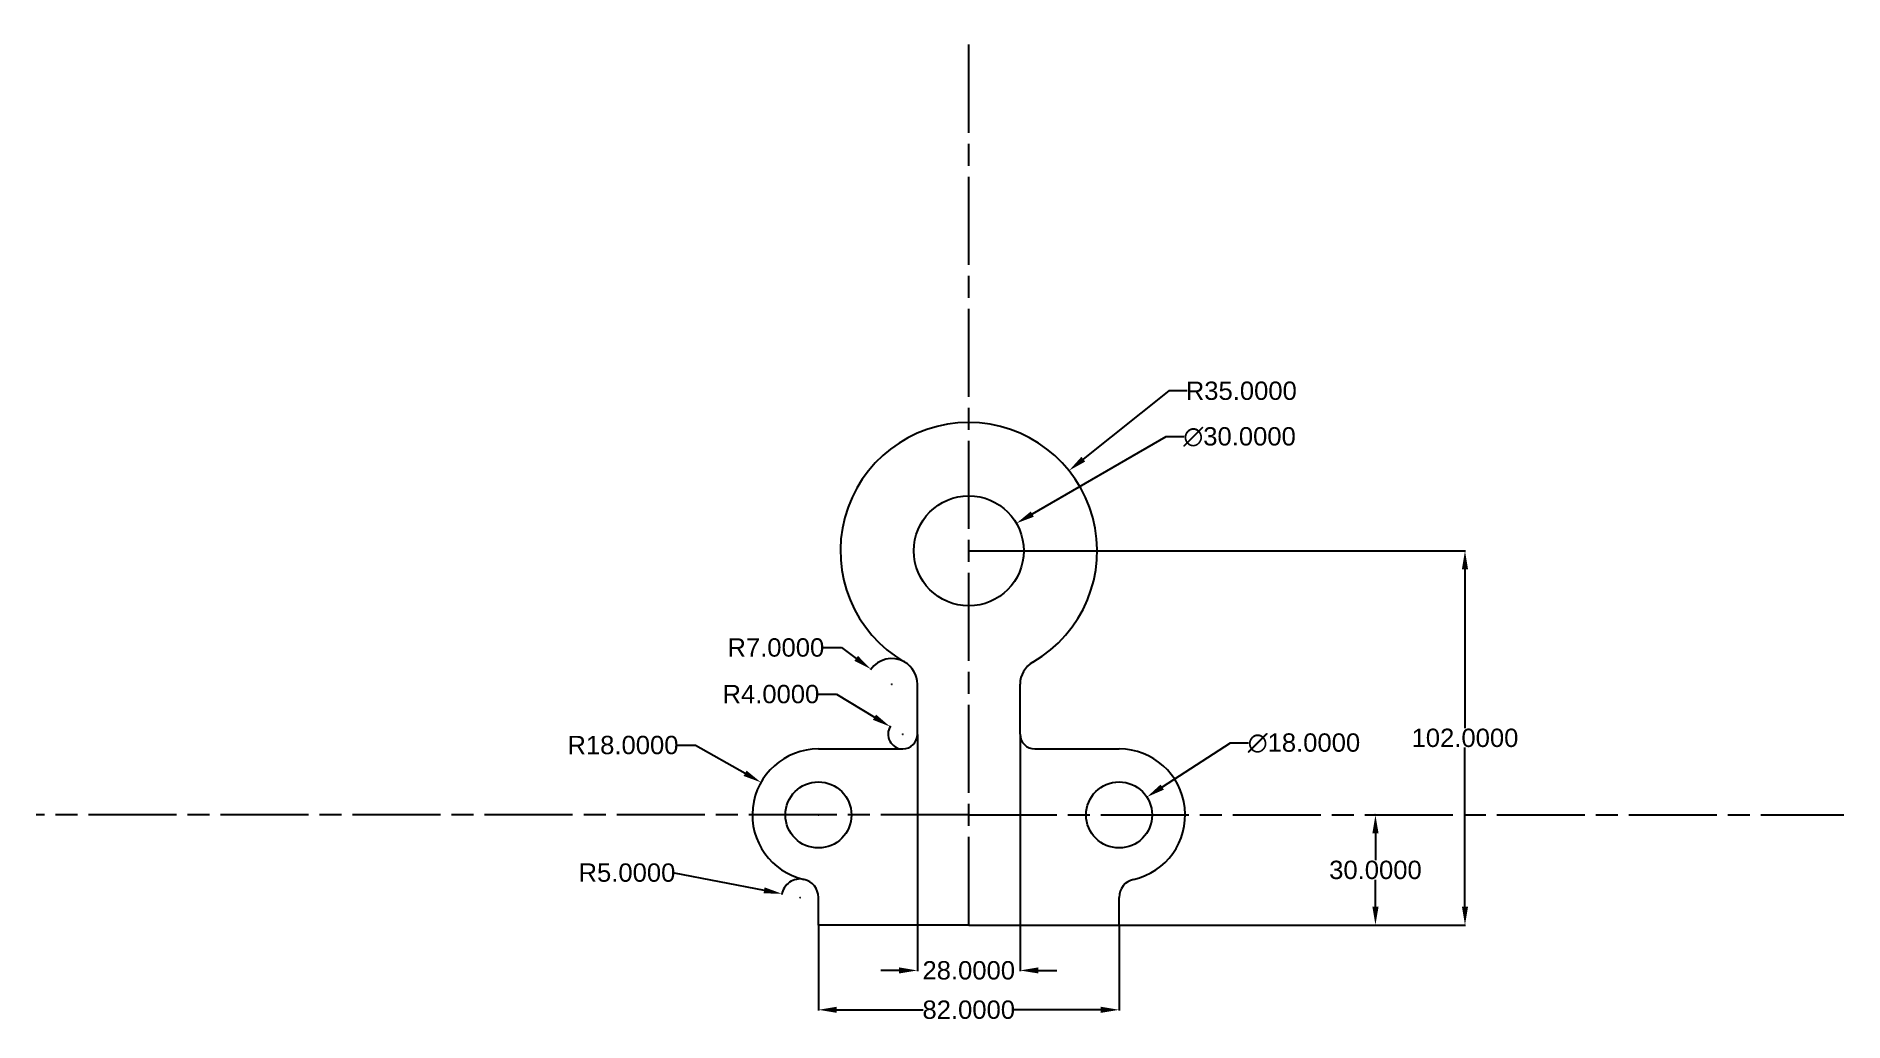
# Model space of a CAD drawing. Header units: millimetres. Extents: x -254 to 239, y -26 to 242.
import ezdxf

# ---------------------------------------------------------------- set-up
doc = ezdxf.new("R2010")
doc.units = ezdxf.units.MM
doc.header["$MEASUREMENT"] = 0
doc.linetypes.add('ACAD_ISO08W100', pattern=[36, 24, -3, 6, -3])
doc.layers.add('Layer1', color=7, linetype='ACAD_ISO08W100')
doc.styles.get("Standard").update_dxf_attribs({"font": 'arial.ttf'})
doc.dimstyles.get("Standard").update_dxf_attribs({"dimtxt": 5, "dimasz": 5, "dimexe": 0.18, "dimexo": 0.0625, "dimgap": 0.09, "dimtad": 0, "dimtih": 1, "dimtoh": 1, "dimdec": 4, "dimzin": 0, "dimdsep": 46, "dimtxsty": 'Standard', "dimcen": 0.09, "dimadec": 0, "dimazin": 0, "dimtfac": 1, "dimtdec": 4, "dimtofl": 0, "dimtmove": 0, "dimatfit": 3, "dimfxl": 1, "dimtolj": 1, "dimtzin": 0, "dimarcsym": 0})

# ---------------------------------------------------------------- blocks, each defined once
blk = doc.blocks.new('*D2')
at = {"color": 0, "lineweight": -2, "transparency": 16777216}
for p, q in [((53.73, 133.06), (17.32, 112.01)), ((58.73, 133.06), (53.73, 133.06)), ((-0.09, 102), (0.09, 102)), ((0, 101.91), (0, 102.09))]:
    blk.add_line(p, q, dxfattribs=at)
at = {"color": 0, "transparency": 16777216}
blk.add_solid([(16.9, 112.73), (17.73, 111.29), (12.99, 109.51)], dxfattribs=at)
at = {"layer": 'Defpoints', "color": 0, "transparency": 16777216}
for p in [(12.99, 109.51), (-12.99, 94.49)]:
    blk.add_point(p, dxfattribs=at)
at = {"color": 0, "transparency": 16777216, "insert": (73.85, 133.06), "char_height": 5, "attachment_point": 5}
blk.add_mtext('\\A1;∅30.0000', dxfattribs=at)
blk = doc.blocks.new('*D3')
at = {"color": 0, "lineweight": -2, "transparency": 16777216}
for p, q in [((54.51, 145.62), (31.23, 126.99)), ((59.51, 145.62), (54.51, 145.62)), ((-0.09, 102), (0.09, 102)), ((0, 101.91), (0, 102.09))]:
    blk.add_line(p, q, dxfattribs=at)
at = {"color": 0, "transparency": 16777216}
blk.add_solid([(30.71, 127.64), (31.75, 126.34), (27.33, 123.87)], dxfattribs=at)
at = {"layer": 'Defpoints', "color": 0, "transparency": 16777216}
for p in [(27.33, 123.87), (0, 102)]:
    blk.add_point(p, dxfattribs=at)
at = {"color": 0, "transparency": 16777216, "insert": (74.31, 145.62), "char_height": 5, "attachment_point": 5}
blk.add_mtext('\\A1;R35.0000', dxfattribs=at)
blk = doc.blocks.new('*D4')
at = {"color": 0, "lineweight": -2, "transparency": 16777216}
for p, q in [((71.27, 49.58), (52.75, 37.6)), ((76.27, 49.58), (71.27, 49.58)), ((40.91, 30), (41.09, 30)), ((41, 29.91), (41, 30.09))]:
    blk.add_line(p, q, dxfattribs=at)
at = {"color": 0, "transparency": 16777216}
blk.add_solid([(52.3, 38.3), (53.21, 36.9), (48.56, 34.89)], dxfattribs=at)
at = {"layer": 'Defpoints', "color": 0, "transparency": 16777216}
for p in [(48.56, 34.89), (33.44, 25.11)]:
    blk.add_point(p, dxfattribs=at)
at = {"color": 0, "transparency": 16777216, "insert": (91.4, 49.58), "char_height": 5, "attachment_point": 5}
blk.add_mtext('\\A1;∅18.0000', dxfattribs=at)
blk = doc.blocks.new('*D5')
at = {"color": 0, "lineweight": -2, "transparency": 16777216}
for p, q in [((-39.74, 75.63), (-34.74, 75.63)), ((-34.74, 75.63), (-30.7, 72.69)), ((-21.09, 65.63), (-20.91, 65.63)), ((-21, 65.54), (-21, 65.72))]:
    blk.add_line(p, q, dxfattribs=at)
blk.add_arc((-21, 65.63), 7, 60.5116, 145.4188, dxfattribs=at)
at = {"color": 0, "transparency": 16777216}
blk.add_solid([(-30.21, 73.36), (-31.19, 72.02), (-26.66, 69.75)], dxfattribs=at)
at = {"layer": 'Defpoints', "color": 0, "transparency": 16777216}
for p in [(-26.66, 69.75), (-21, 65.63)]:
    blk.add_point(p, dxfattribs=at)
at = {"color": 0, "transparency": 16777216, "insert": (-52.6, 75.63), "char_height": 5, "attachment_point": 5}
blk.add_mtext('\\A1;R7.0000', dxfattribs=at)
blk = doc.blocks.new('*D6')
at = {"color": 0, "lineweight": -2, "transparency": 16777216}
for p, q in [((-41.09, 62.93), (-36.09, 62.93)), ((-36.09, 62.93), (-25.7, 56.65)), ((-18.09, 52), (-17.91, 52)), ((-18, 51.91), (-18, 52.09))]:
    blk.add_line(p, q, dxfattribs=at)
blk.add_arc((-18, 52), 4, 146.287, 269.1048, dxfattribs=at)
at = {"color": 0, "transparency": 16777216}
blk.add_solid([(-25.27, 57.37), (-26.13, 55.94), (-21.42, 54.07)], dxfattribs=at)
at = {"layer": 'Defpoints', "color": 0, "transparency": 16777216}
for p in [(-21.42, 54.07), (-18, 52)]:
    blk.add_point(p, dxfattribs=at)
at = {"color": 0, "transparency": 16777216, "insert": (-53.95, 62.93), "char_height": 5, "attachment_point": 5}
blk.add_mtext('\\A1;R4.0000', dxfattribs=at)
blk = doc.blocks.new('*D7')
at = {"color": 0, "lineweight": -2, "transparency": 16777216}
for p, q in [((-80.35, 14.26), (-55.81, 9.47)), ((-46.09, 7.55), (-45.91, 7.55)), ((-46, 7.46), (-46, 7.64))]:
    blk.add_line(p, q, dxfattribs=at)
blk.add_arc((-46, 7.55), 5, 78.1603, 171.0119, dxfattribs=at)
at = {"color": 0, "transparency": 16777216}
blk.add_solid([(-55.65, 10.28), (-55.97, 8.65), (-50.91, 8.51)], dxfattribs=at)
at = {"layer": 'Defpoints', "color": 0, "transparency": 16777216}
for p in [(-50.91, 8.51), (-46, 7.55)]:
    blk.add_point(p, dxfattribs=at)
at = {"color": 0, "transparency": 16777216, "insert": (-93.2, 14.26), "char_height": 5, "attachment_point": 5}
blk.add_mtext('\\A1;R5.0000', dxfattribs=at)
blk = doc.blocks.new('*D8')
at = {"color": 0, "lineweight": -2, "transparency": 16777216}
for p, q in [((-41, -0.06), (-41, -23.29)), ((41, -0.06), (41, -23.29)), ((-36, -23.11), (-12.41, -23.11)), ((36, -23.11), (12.41, -23.11))]:
    blk.add_line(p, q, dxfattribs=at)
at = {"color": 0, "transparency": 16777216}
for points in [[(-36, -22.28), (-36, -23.94), (-41, -23.11)], [(36, -22.28), (36, -23.94), (41, -23.11)]]:
    blk.add_solid(points, dxfattribs=at)
at = {"layer": 'Defpoints', "color": 0, "transparency": 16777216}
for p in [(-41, 0), (41, 0), (41, -23.11)]:
    blk.add_point(p, dxfattribs=at)
at = {"color": 0, "transparency": 16777216, "insert": (0, -23.11), "char_height": 5, "attachment_point": 5}
blk.add_mtext('\\A1;82.0000', dxfattribs=at)
blk = doc.blocks.new('*D9')
at = {"color": 0, "lineweight": -2, "transparency": 16777216}
for p, q in [((-14, 51.94), (-14, -12.56)), ((14, 51.94), (14, -12.56)), ((-19, -12.38), (-24, -12.38)), ((19, -12.38), (24, -12.38))]:
    blk.add_line(p, q, dxfattribs=at)
at = {"color": 0, "transparency": 16777216}
for points in [[(-19, -11.55), (-19, -13.21), (-14, -12.38)], [(19, -11.55), (19, -13.21), (14, -12.38)]]:
    blk.add_solid(points, dxfattribs=at)
at = {"layer": 'Defpoints', "color": 0, "transparency": 16777216}
for p in [(-14, 52), (14, 52), (14, -12.38)]:
    blk.add_point(p, dxfattribs=at)
at = {"color": 0, "transparency": 16777216, "insert": (0, -12.38), "char_height": 5, "attachment_point": 5}
blk.add_mtext('\\A1;28.0000', dxfattribs=at)
blk = doc.blocks.new('*D10')
at = {"color": 0, "lineweight": -2, "transparency": 16777216}
for p, q in [((110.83, 30), (110.71, 30)), ((110.89, 25), (110.89, 17.64)), ((110.89, 5), (110.89, 12.36)), ((41.06, 0), (111.07, 0))]:
    blk.add_line(p, q, dxfattribs=at)
at = {"color": 0, "transparency": 16777216}
for points in [[(110.06, 25), (111.73, 25), (110.89, 30)], [(110.06, 5), (111.73, 5), (110.89, 0)]]:
    blk.add_solid(points, dxfattribs=at)
at = {"layer": 'Defpoints', "color": 0, "transparency": 16777216}
for p in [(110.89, 30), (110.89, 30), (41, 0)]:
    blk.add_point(p, dxfattribs=at)
at = {"color": 0, "transparency": 16777216, "insert": (110.89, 15), "char_height": 5, "attachment_point": 5}
blk.add_mtext('\\A1;30.0000', dxfattribs=at)
blk = doc.blocks.new('*D11')
at = {"color": 0, "lineweight": -2, "transparency": 16777216}
for p, q in [((-0.03, 102), (135.48, 102)), ((135.3, 97), (135.3, 53.64)), ((135.3, 5), (135.3, 48.36)), ((0.06, 0), (135.48, 0))]:
    blk.add_line(p, q, dxfattribs=at)
at = {"color": 0, "transparency": 16777216}
for points in [[(134.47, 97), (136.14, 97), (135.3, 102)], [(134.47, 5), (136.14, 5), (135.3, 0)]]:
    blk.add_solid(points, dxfattribs=at)
at = {"layer": 'Defpoints', "color": 0, "transparency": 16777216}
for p in [(-0.09, 102), (0, 0), (135.3, 0)]:
    blk.add_point(p, dxfattribs=at)
at = {"color": 0, "transparency": 16777216, "insert": (135.3, 51), "char_height": 5, "attachment_point": 5}
blk.add_mtext('\\A1;102.0000', dxfattribs=at)
blk = doc.blocks.new('*D12')
at = {"color": 0, "lineweight": -2, "transparency": 16777216}
for p, q in [((-79.49, 49.04), (-74.49, 49.04)), ((-74.49, 49.04), (-61, 41.37)), ((-41.09, 30), (-40.91, 30)), ((-41, 29.91), (-41, 30.09))]:
    blk.add_line(p, q, dxfattribs=at)
at = {"color": 0, "transparency": 16777216}
blk.add_solid([(-60.58, 42.09), (-61.41, 40.64), (-56.65, 38.89)], dxfattribs=at)
at = {"layer": 'Defpoints', "color": 0, "transparency": 16777216}
for p in [(-56.65, 38.89), (-41, 30)]:
    blk.add_point(p, dxfattribs=at)
at = {"color": 0, "transparency": 16777216, "insert": (-94.29, 49.04), "char_height": 5, "attachment_point": 5}
blk.add_mtext('\\A1;R18.0000', dxfattribs=at)

msp = doc.modelspace()

# ---------------------------------------------------------------- linework, layer by layer
for p, q in [((-14, 52), (-14, 65.62693)), ((14, 52), (14, 65.62693)), ((-41, 48), (-18, 48)), ((18, 48), (41, 48)), ((-41, 0), (-41, 7.55006)), ((41, 0), (41, 7.55006)), ((0, 0), (-41, 0)), ((0, 0), (-14, 0)), ((0, 0), (41, 0))]:
    msp.add_line(p, q)
for centre, radius in [((0, 102), 15), ((-41, 30), 9), ((41, 30), 9)]:
    msp.add_circle(centre, radius)
for centre, radius, start, end in [((0, 102), 35, 300, 240), ((-21, 65.62693), 7, 0, 60), ((21, 65.62693), 7, 120, 180), ((-18, 52), 4, 270, 0), ((18, 52), 4, 180, 270), ((-41, 30), 18, 90, 257.4441422), ((41, 30), 18, 282.5558578, 90), ((-46, 7.55006), 5, 0, 77.4441422), ((46, 7.55006), 5, 102.5558578, 180)]:
    msp.add_arc(centre, radius, start, end)
at = {"layer": 'Layer1'}
for p, q in [((0, 0), (0, 242.31246)), ((0, 30), (-254.28718, 30)), ((0, 0), (0, 30)), ((0, 30), (238.60426, 30))]:
    msp.add_line(p, q, dxfattribs=at)

# ---------------------------------------------------------------- dimensions: what is measured, and where the dimension line sits
for center, mpoint, picture, middle in [((0, 102), (27.32844, 123.86679), '*D3', (74.30818, 145.61861)), ((-18, 52), (-21.42382, 54.0682), '*D6', (-53.94646, 62.92983)), ((-41, 30), (-56.64882, 38.89463), '*D12', (-94.2852, 49.03551)), ((-46, 7.55006), (-50.90729, 8.50845), '*D7', (-80.34988, 14.25858))]:
    dim = msp.add_radius_dim(center=center, mpoint=mpoint, dimstyle='Standard')
    dim.commit()
    dim.dimension.update_dxf_attribs({"geometry": picture, "text_midpoint": middle, "dimtype": 164})
for p1, p2, picture, middle in [((-12.98633, 94.493), (12.98633, 109.507), '*D2', (73.85, 133.05829)), ((33.44343, 25.11142), (48.55657, 34.88858), '*D4', (91.39529, 49.58449))]:
    dim = msp.add_diameter_dim_2p(p1=p1, p2=p2, dimstyle='Standard')
    dim.commit()
    dim.dimension.update_dxf_attribs({"geometry": picture, "text_midpoint": middle, "dimtype": 163})
for base, p1, p2, angle, picture, middle in [((135.30481, 0), (-0.09, 102), (0, 0), 90, '*D11', (135.30481, 51)), ((14, -12.3786), (-14, 52), (14, 52), 180, '*D9', (0, -12.3786)), ((110.89468, 30), (41, 0), (110.89468, 30), 90, '*D10', (110.89468, 15)), ((41, -23.10991), (-41, 0), (41, 0), 180, '*D8', (0, -23.10991))]:
    dim = msp.add_linear_dim(base=base, p1=p1, p2=p2, angle=angle, dimstyle='Standard')
    dim.commit()
    dim.dimension.update_dxf_attribs({"geometry": picture, "text_midpoint": middle})
dim = msp.add_radius_dim(center=(-21, 65.62693), mpoint=(-26.6592, 69.74681), dimstyle='Standard')
dim.commit()
dim.dimension.update_dxf_attribs({"geometry": '*D5', "text_midpoint": (-52.5964, 75.63235)})

doc.saveas('drawing.dxf')
